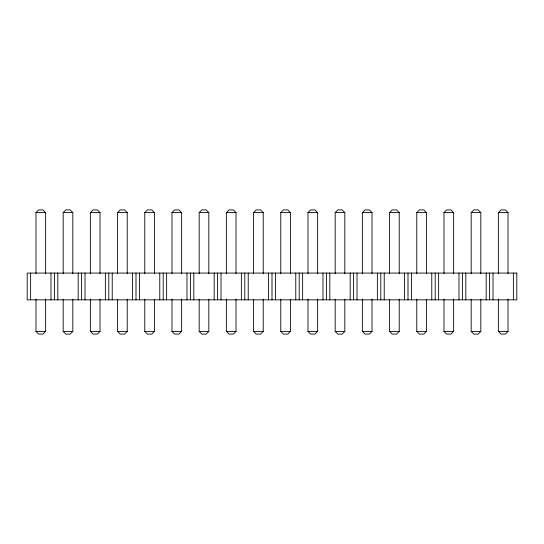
<?xml version="1.0" encoding="UTF-8"?>
<svg xmlns="http://www.w3.org/2000/svg" width="544" height="544" viewBox="0 0 544 544"><rect width="100%" height="100%" fill="white"/><g stroke="black" fill="none" stroke-linecap="round" stroke-linejoin="round"><path stroke-width="0.82" d="M35.979 273.7L35.979 212.568L38.658 209.889L42.942 209.889L45.621 212.568L45.621 273.7M63.179 273.7L63.179 212.568L65.858 209.889L70.142 209.889L72.821 212.568L72.821 273.7M90.379 273.7L90.379 212.568L93.058 209.889L97.342 209.889L100.021 212.568L100.021 273.7M117.579 273.7L117.579 212.568L120.258 209.889L124.542 209.889L127.221 212.568L127.221 273.7M144.779 273.7L144.779 212.568L147.458 209.889L151.742 209.889L154.421 212.568L154.421 273.7M45.621 299.173L45.621 331.432L42.942 334.111L38.658 334.111L35.979 331.432L35.979 299.173M171.979 273.7L171.979 212.568L174.658 209.889L178.942 209.889L181.621 212.568L181.621 273.7M72.821 299.173L72.821 331.432L70.142 334.111L65.858 334.111L63.179 331.432L63.179 299.173M199.179 273.7L199.179 212.568L201.858 209.889L206.142 209.889L208.821 212.568L208.821 273.7M100.021 299.173L100.021 331.432L97.342 334.111L93.058 334.111L90.379 331.432L90.379 299.173M226.379 273.7L226.379 212.568L229.058 209.889L233.342 209.889L236.021 212.568L236.021 273.7M127.221 299.173L127.221 331.432L124.542 334.111L120.258 334.111L117.579 331.432L117.579 299.173M253.579 273.7L253.579 212.568L256.258 209.889L260.542 209.889L263.221 212.568L263.221 273.7M154.421 299.173L154.421 331.432L151.742 334.111L147.458 334.111L144.779 331.432L144.779 299.173M280.779 273.7L280.779 212.568L283.458 209.889L287.742 209.889L290.421 212.568L290.421 273.7M181.621 299.173L181.621 331.432L178.942 334.111L174.658 334.111L171.979 331.432L171.979 299.173M307.979 273.7L307.979 212.568L310.658 209.889L314.942 209.889L317.621 212.568L317.621 273.7M208.821 299.173L208.821 331.432L206.142 334.111L201.858 334.111L199.179 331.432L199.179 299.173M335.179 273.7L335.179 212.568L337.858 209.889L342.142 209.889L344.821 212.568L344.821 273.7M236.021 299.173L236.021 331.432L233.342 334.111L229.058 334.111L226.379 331.432L226.379 299.173M362.379 273.7L362.379 212.568L365.058 209.889L369.342 209.889L372.021 212.568L372.021 273.7M263.221 299.173L263.221 331.432L260.542 334.111L256.258 334.111L253.579 331.432L253.579 299.173M389.579 273.7L389.579 212.568L392.258 209.889L396.542 209.889L399.221 212.568L399.221 273.7M290.421 299.173L290.421 331.432L287.742 334.111L283.458 334.111L280.779 331.432L280.779 299.173M416.779 273.7L416.779 212.568L419.458 209.889L423.742 209.889L426.421 212.568L426.421 273.7M317.621 299.173L317.621 331.432L314.942 334.111L310.658 334.111L307.979 331.432L307.979 299.173M443.979 273.7L443.979 212.568L446.658 209.889L450.942 209.889L453.621 212.568L453.621 273.7M344.821 299.173L344.821 331.432L342.142 334.111L337.858 334.111L335.179 331.432L335.179 299.173M471.179 273.7L471.179 212.568L473.858 209.889L478.142 209.889L480.821 212.568L480.821 273.7M372.021 299.173L372.021 331.432L369.342 334.111L365.058 334.111L362.379 331.432L362.379 299.173M498.379 273.7L498.379 212.568L501.058 209.889L505.342 209.889L508.021 212.568L508.021 273.7M399.221 299.173L399.221 331.432L396.542 334.111L392.258 334.111L389.579 331.432L389.579 299.173M426.421 299.173L426.421 331.432L423.742 334.111L419.458 334.111L416.779 331.432L416.779 299.173M453.621 299.173L453.621 331.432L450.942 334.111L446.658 334.111L443.979 331.432L443.979 299.173M480.821 299.173L480.821 331.432L478.142 334.111L473.858 334.111L471.179 331.432L471.179 299.173M508.021 299.173L508.021 331.432L505.342 334.111L501.058 334.111L498.379 331.432L498.379 299.173M35.979 212.568L45.621 212.568M63.179 212.568L72.821 212.568M90.379 212.568L100.021 212.568M117.579 212.568L127.221 212.568M144.779 212.568L154.421 212.568M171.979 212.568L181.621 212.568M199.179 212.568L208.821 212.568M226.379 212.568L236.021 212.568M253.579 212.568L263.221 212.568M280.779 212.568L290.421 212.568M307.979 212.568L317.621 212.568M335.179 212.568L344.821 212.568M362.379 212.568L372.021 212.568M389.579 212.568L399.221 212.568M416.779 212.568L426.421 212.568M443.979 212.568L453.621 212.568M471.179 212.568L480.821 212.568M498.379 212.568L508.021 212.568M35.979 331.432L45.621 331.432M63.179 331.432L72.821 331.432M90.379 331.432L100.021 331.432M117.579 331.432L127.221 331.432M144.779 331.432L154.421 331.432M171.979 331.432L181.621 331.432M199.179 331.432L208.821 331.432M226.379 331.432L236.021 331.432M253.579 331.432L263.221 331.432M280.779 331.432L290.421 331.432M307.979 331.432L317.621 331.432M335.179 331.432L344.821 331.432M362.379 331.432L372.021 331.432M389.579 331.432L399.221 331.432M416.779 331.432L426.421 331.432M443.979 331.432L453.621 331.432M471.179 331.432L480.821 331.432M498.379 331.432L508.021 331.432M513.373 273.068L513.373 299.839M493.027 273.068L493.027 299.839M489.6 273.068L489.6 299.839M486.173 273.068L486.173 299.839M465.827 273.068L465.827 299.839M462.4 273.068L462.4 299.839M458.973 273.068L458.973 299.839M438.627 273.068L438.627 299.839M435.2 273.068L435.2 299.839M431.773 273.068L431.773 299.839M411.427 273.068L411.427 299.839M408 273.068L408 299.839M404.573 273.068L404.573 299.839M384.227 273.068L384.227 299.839M380.8 273.068L380.8 299.839M377.373 273.068L377.373 299.839M357.027 273.068L357.027 299.839M353.6 273.068L353.6 299.839M350.173 273.068L350.173 299.839M329.827 273.068L329.827 299.839M326.4 273.068L326.4 299.839M322.973 273.068L322.973 299.839M302.627 273.068L302.627 299.839M299.2 273.068L299.2 299.839M295.773 273.068L295.773 299.839M275.427 273.068L275.427 299.839M272 273.068L272 299.839M268.573 273.068L268.573 299.839M248.227 273.068L248.227 299.839M244.8 273.068L244.8 299.839M241.373 273.068L241.373 299.839M221.027 273.068L221.027 299.839M217.6 273.068L217.6 299.839M214.173 273.068L214.173 299.839M193.827 273.068L193.827 299.839M190.4 273.068L190.4 299.839M186.973 273.068L186.973 299.839M166.627 273.068L166.627 299.839M163.2 273.068L163.2 299.839M159.773 273.068L159.773 299.839M139.427 273.068L139.427 299.839M136 273.068L136 299.839M132.573 273.068L132.573 299.839M112.227 273.068L112.227 299.839M108.8 273.068L108.8 299.839M105.373 273.068L105.373 299.839M85.027 273.068L85.027 299.839M81.6 273.068L81.6 299.839M78.173 273.068L78.173 299.839M57.827 273.068L57.827 299.839M54.4 273.068L54.4 299.839M50.973 273.068L50.973 299.839M30.627 273.068L30.627 299.839M516.8 273.068L27.2 273.068L27.2 299.839L516.8 299.839L516.8 273.068"/></g></svg>
